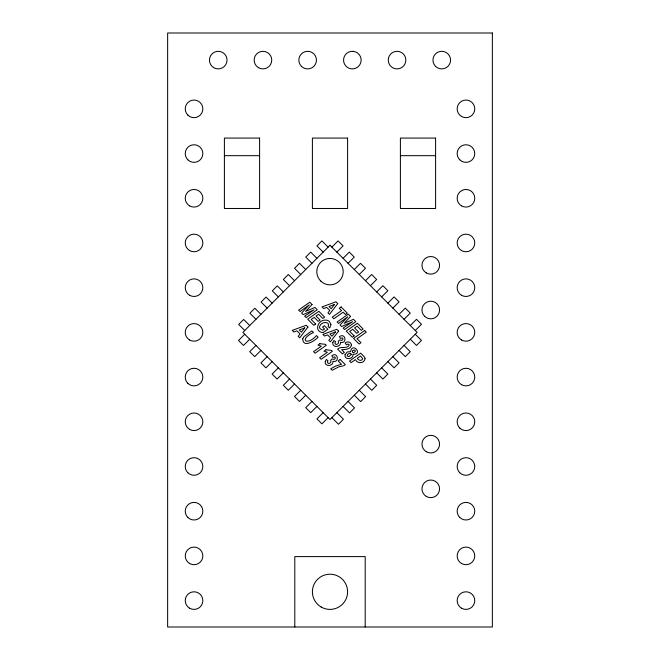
<?xml version="1.0" encoding="UTF-8"?>
<svg xmlns="http://www.w3.org/2000/svg" width="660" height="660" viewBox="0 0 660 660"><rect width="100%" height="100%" fill="white"/><g stroke="black" fill="none" stroke-linecap="round" stroke-linejoin="round"><path stroke-width="0.99" d="M244.753 334.24L238.532 340.461L243.507 345.444L249.727 339.215M331.864 247.129L338.085 240.908L343.068 245.883L336.839 252.103M255.956 345.444L249.727 351.664L254.71 356.639L260.931 350.419M343.068 258.332L349.288 252.103L354.263 257.087L348.043 263.307M267.151 356.639L260.931 362.868L265.914 367.843L272.135 361.622M354.263 269.527L360.492 263.307L365.467 268.29L359.246 274.51M278.355 367.843L272.135 374.063L277.109 379.046L283.33 372.817M365.467 280.731L371.687 274.51L376.67 279.485L370.441 285.706M289.558 379.046L283.33 385.267L288.313 390.241L294.533 384.021M376.67 291.935L382.891 285.706L387.865 290.689L381.645 296.909M300.754 390.241L294.533 396.462L299.508 401.445L305.737 395.224M387.865 303.13L394.086 296.909L399.069 301.884L392.849 308.113M311.957 401.445L305.737 407.665L310.712 412.648L316.932 406.42M399.069 314.333L405.289 308.113L410.272 313.087L404.044 319.308M323.161 412.648L316.932 418.869L321.915 423.844L328.135 417.623M410.272 325.537L416.493 319.308L421.468 324.291L415.247 330.512M224.4 155.677L259.603 155.677M400.397 155.677L435.6 155.677M328.135 247.129L321.915 240.908L316.932 245.883L323.161 252.103M415.247 334.24L421.468 340.461L416.493 345.444L410.272 339.215M316.932 258.332L310.712 252.103L305.737 257.087L311.957 263.307M404.044 345.444L410.272 351.664L405.289 356.639L399.069 350.419M305.737 269.527L299.508 263.307L294.533 268.29L300.754 274.51M392.849 356.639L399.069 362.868L394.086 367.843L387.865 361.622M294.533 280.731L288.313 274.51L283.33 279.485L289.558 285.706M381.645 367.843L387.865 374.063L382.891 379.046L376.67 372.817M283.338 291.926L277.266 285.863L272.291 290.837L278.355 296.909M370.441 379.046L376.695 385.291L371.77 390.324L365.467 384.021M272.135 303.13L266.071 297.058L261.088 302.041L267.16 308.104M359.246 390.241L365.607 396.602L360.673 401.626L354.263 395.224M260.939 314.325L254.867 308.261L249.892 313.236L255.956 319.308M348.043 401.445L354.511 407.913L349.585 412.937L343.068 406.42M249.736 325.528L243.664 319.465L238.689 324.439L244.761 330.512M336.847 412.64L343.423 419.224L338.489 424.248L331.864 417.623M365.203 627L365.203 556.603L294.797 556.603L294.797 627M330.924 324.538L329.786 327.921L328.086 326.634C330.652 320.958 321.222 321.585 319.927 325.9A2.236 2.236 0 0 0 320.29 328.845L322.88 330.231L324.547 329.06L322.55 327.063L324.415 325.743L327.904 329.233L323.111 332.615C313.368 331.848 317.897 319.283 325.933 320.133A5.131 5.131 0 0 1 329.53 321.667L330.924 324.538M362.563 358.421L362.53 359.057C361.309 361.515 358.372 360.137 357.25 358.33L360.459 356.053L362.563 358.421M388.426 58.377L388.278 60.671A8.803 8.803 0 0 0 395.323 68.731L397.617 68.888A8.803 8.803 0 0 0 405.685 61.834L405.834 59.54A8.803 8.803 0 0 0 398.788 51.472L396.495 51.323A8.803 8.803 0 0 0 388.426 58.377M325.24 361.581C324.241 367.183 333.795 366.341 332.929 361.309C340.024 363.025 337.796 351.161 331.798 355.715L332.863 357.448L334.76 356.895L335.47 357.967L334.282 359.436L332.161 358.916L330.602 360.418C331.856 361.828 329.752 363.874 328.201 363.388L327.294 362.101L328.012 360.723L326.337 359.469L325.24 361.581M332.838 342.573C331.84 348.175 341.393 347.325 340.527 342.301C347.622 344.017 345.394 332.153 339.397 336.707L340.453 338.44L342.35 337.887L343.068 338.959L341.872 340.428L339.751 339.908L338.2 341.41C339.454 342.82 337.351 344.866 335.8 344.38L334.892 343.093L335.61 341.715L333.935 340.461L332.838 342.573M302.717 338.728C302.907 348.678 315.183 340.535 318.112 337.177L316.511 335.577C306.801 346.393 298.419 339.521 313.459 332.524L311.85 330.916L304.004 336.6L302.717 338.728M351.409 345.18C350.749 349.734 345.056 349.354 341.649 349.742L344.355 352.457L342.358 353.867L337.615 349.123C340.56 345.774 348.133 349.462 349.231 344.677L347.935 344.017L346.393 344.792L345.163 343.018C347.201 340.799 351.516 342.02 351.409 345.18M345.048 354.667C343.901 360.376 353.776 359.56 352.984 354.296C363.643 354.585 352.267 341.616 350.608 351.632L347.242 351.97L345.048 354.667M365.071 358.693C364.337 363.569 357.448 364.048 355.393 359.642L351.145 362.645L349.536 361.045L360.69 353.149L364.584 357.167L365.071 358.693M351.219 354.502L348.925 356.631L347.152 355.93L347.696 354.329L349.511 353.265L350.897 353.578L351.219 354.502M352.432 351.079L352.588 352.415L353.677 352.762L355.41 351.194L355.113 350.336L354.024 349.99L352.432 351.079M307.972 327.038L299.722 337.829L298.204 336.311L300.044 333.943L296.95 330.85L293.906 332.021L292.256 330.371L306.199 325.264L307.972 327.038M337.738 303.592L329.48 314.383L327.962 312.856L329.802 310.497L326.708 307.395L323.664 308.566L322.014 306.916L335.957 301.81L337.738 303.592M338.613 331.072L330.355 341.863L328.837 340.337L330.685 337.978L327.583 334.876L324.547 336.047L322.897 334.397L336.831 329.29L338.613 331.072M304.813 327.88L301.43 332.161L299.26 329.992L304.813 327.88M334.57 304.425L331.188 308.707L329.018 306.537L334.57 304.425M335.445 331.914L332.062 336.188L329.893 334.018L335.445 331.914M312.048 304.516L305.621 311.421L314.952 307.42L317.27 309.73L306.116 317.617L304.648 316.148L314.086 309.796L303.105 314.605L301.579 313.079L309.251 304.846L300.052 311.561L298.609 310.109L309.763 302.222L312.048 304.516M350.559 316.421L344.132 323.326L353.463 319.325L355.781 321.635L344.627 329.53L343.159 328.061L352.597 321.7L341.616 326.51L340.09 324.984L347.762 316.75L338.563 323.466L337.12 322.014L348.274 314.127L350.559 316.421M330 245.264L242.888 332.376L330 419.488L417.112 332.376L330 245.264M315.653 323.977L313.797 325.306L307.7 319.209L318.854 311.314L324.637 317.097L322.773 318.417L318.599 314.242L316.066 316.033L320.108 320.075L318.244 321.395L314.201 317.353L311.165 319.489L315.653 323.977M354.164 335.882L352.308 337.21L346.211 331.114L357.365 323.218L363.149 329.01L361.284 330.322L357.109 326.147L354.577 327.938L358.619 331.98L356.755 333.3L352.712 329.257L349.676 331.394L354.164 335.882M340.172 359.502L338.159 360.929L341.5 364.27L335.717 366.019L330.693 368.808L332.153 370.26L338.753 366.869L343.769 365.747L345.328 364.65L340.172 359.502M341.121 306.974L339.257 308.294L341.55 310.588L332.252 317.155L333.861 318.755L343.15 312.188L345.403 314.44L347.267 313.129L341.121 306.974M319.869 343.712L317.922 345.089L321.28 346.186L313.541 351.656L315.084 353.191L326.304 345.254L325.38 344.322L319.869 343.712M325.933 349.784L323.986 351.161L327.343 352.258L319.613 357.72L321.148 359.263L332.376 351.318L331.444 350.394L325.933 349.784M364.683 330.536L353.529 338.432L359.114 344.008L360.979 342.688L357.002 338.72L366.292 332.153L364.683 330.536M353.24 51.348L350.938 51.414A8.803 8.803 0 0 0 343.596 59.218L343.662 61.512A8.803 8.803 0 0 0 351.466 68.863L353.76 68.788A8.803 8.803 0 0 0 361.111 60.992L361.036 58.691A8.803 8.803 0 0 0 353.24 51.348M492.36 33L167.64 33L167.64 627L492.36 627L492.36 33M259.603 138.08L224.4 138.08L224.4 208.477L259.603 208.477L259.603 138.08M347.597 138.08L312.403 138.08L312.403 208.477L347.597 208.477L347.597 138.08M435.6 138.08L400.397 138.08L400.397 208.477L435.6 208.477L435.6 138.08M320.76 281.094A13.2 13.2 0 0 0 342.787 274.948A13.2 13.2 0 0 0 326.452 258.951A13.2 13.2 0 0 0 320.76 281.094M435.534 66.33A8.803 8.803 0 0 0 450.26 62.378A8.803 8.803 0 0 0 439.486 51.604A8.803 8.803 0 0 0 435.534 66.33M187.819 472.709A8.803 8.803 0 0 0 202.537 468.765A8.803 8.803 0 0 0 191.763 457.99A8.803 8.803 0 0 0 187.819 472.709M187.819 383.303A8.803 8.803 0 0 0 202.537 379.36A8.803 8.803 0 0 0 191.763 368.577A8.803 8.803 0 0 0 187.819 383.303M189.643 295.292A8.803 8.803 0 0 0 202.843 287.669A8.803 8.803 0 0 0 189.643 280.054A8.803 8.803 0 0 0 189.643 295.292M189.643 608.223A8.803 8.803 0 0 0 202.843 600.6A8.803 8.803 0 0 0 189.643 592.977A8.803 8.803 0 0 0 189.643 608.223M189.643 563.516A8.803 8.803 0 0 0 202.843 555.893A8.803 8.803 0 0 0 189.643 548.279A8.803 8.803 0 0 0 189.643 563.516M187.819 517.415A8.803 8.803 0 0 0 202.537 513.472A8.803 8.803 0 0 0 191.763 502.689A8.803 8.803 0 0 0 187.819 517.415M189.643 429.404A8.803 8.803 0 0 0 202.843 421.781A8.803 8.803 0 0 0 189.643 414.166A8.803 8.803 0 0 0 189.643 429.404M189.643 250.585A8.803 8.803 0 0 0 202.843 242.971A8.803 8.803 0 0 0 189.643 235.348A8.803 8.803 0 0 0 189.643 250.585M189.643 205.887A8.803 8.803 0 0 0 202.843 198.264A8.803 8.803 0 0 0 189.643 190.641A8.803 8.803 0 0 0 189.643 205.887M189.643 339.999A8.803 8.803 0 0 0 202.843 332.376A8.803 8.803 0 0 0 189.643 324.753A8.803 8.803 0 0 0 189.643 339.999M461.563 608.223A8.803 8.803 0 0 0 474.763 600.6A8.803 8.803 0 0 0 461.563 592.977A8.803 8.803 0 0 0 461.563 608.223M461.563 563.516A8.803 8.803 0 0 0 474.763 555.893A8.803 8.803 0 0 0 461.563 548.279A8.803 8.803 0 0 0 461.563 563.516M459.88 428.142A8.803 8.803 0 0 0 474.507 423.868A8.803 8.803 0 0 0 463.493 413.333A8.803 8.803 0 0 0 459.88 428.142M426.36 496.46A8.803 8.803 0 0 0 439.56 488.837A8.803 8.803 0 0 0 426.36 481.222A8.803 8.803 0 0 0 426.36 496.46M426.36 451.754A8.803 8.803 0 0 0 439.56 444.139A8.803 8.803 0 0 0 426.36 436.516A8.803 8.803 0 0 0 426.36 451.754M459.739 517.415A8.803 8.803 0 0 0 474.457 513.472A8.803 8.803 0 0 0 463.683 502.689A8.803 8.803 0 0 0 459.739 517.415M459.739 472.709A8.803 8.803 0 0 0 474.457 468.765A8.803 8.803 0 0 0 463.683 457.99A8.803 8.803 0 0 0 459.739 472.709M461.563 384.697A8.803 8.803 0 0 0 474.763 377.083A8.803 8.803 0 0 0 461.563 369.46A8.803 8.803 0 0 0 461.563 384.697M426.36 272.943A8.803 8.803 0 0 0 439.56 265.32A8.803 8.803 0 0 0 426.36 257.697A8.803 8.803 0 0 0 426.36 272.943M424.537 316.247A8.803 8.803 0 0 0 439.263 312.304A8.803 8.803 0 0 0 428.48 301.521A8.803 8.803 0 0 0 424.537 316.247M461.563 250.585A8.803 8.803 0 0 0 474.763 242.971A8.803 8.803 0 0 0 461.563 235.348A8.803 8.803 0 0 0 461.563 250.585M461.563 205.887A8.803 8.803 0 0 0 474.763 198.264A8.803 8.803 0 0 0 461.563 190.641A8.803 8.803 0 0 0 461.563 205.887M461.563 295.292A8.803 8.803 0 0 0 474.763 287.669A8.803 8.803 0 0 0 461.563 280.054A8.803 8.803 0 0 0 461.563 295.292M461.563 339.999A8.803 8.803 0 0 0 474.763 332.376A8.803 8.803 0 0 0 461.563 324.753A8.803 8.803 0 0 0 461.563 339.999M187.819 115.079A8.803 8.803 0 0 0 202.537 111.136A8.803 8.803 0 0 0 191.763 100.353A8.803 8.803 0 0 0 187.819 115.079M213.625 67.592A8.803 8.803 0 0 0 227.04 60.357A8.803 8.803 0 0 0 214.063 52.363A8.803 8.803 0 0 0 213.625 67.592M301.422 66.33A8.803 8.803 0 0 0 316.148 62.378A8.803 8.803 0 0 0 305.374 51.604A8.803 8.803 0 0 0 301.422 66.33M258.547 67.724A8.803 8.803 0 0 0 271.747 60.101A8.803 8.803 0 0 0 258.547 52.486A8.803 8.803 0 0 0 258.547 67.724M187.819 159.786A8.803 8.803 0 0 0 202.537 155.834A8.803 8.803 0 0 0 191.763 145.06A8.803 8.803 0 0 0 187.819 159.786M459.739 159.786A8.803 8.803 0 0 0 474.457 155.834A8.803 8.803 0 0 0 463.683 145.06A8.803 8.803 0 0 0 459.739 159.786M461.563 116.474A8.803 8.803 0 0 0 474.763 108.859A8.803 8.803 0 0 0 461.563 101.236A8.803 8.803 0 0 0 461.563 116.474M321.197 607.043A17.597 17.597 0 0 0 347.597 591.797A17.597 17.597 0 0 0 321.197 576.559A17.597 17.597 0 0 0 321.197 607.043"/></g></svg>
